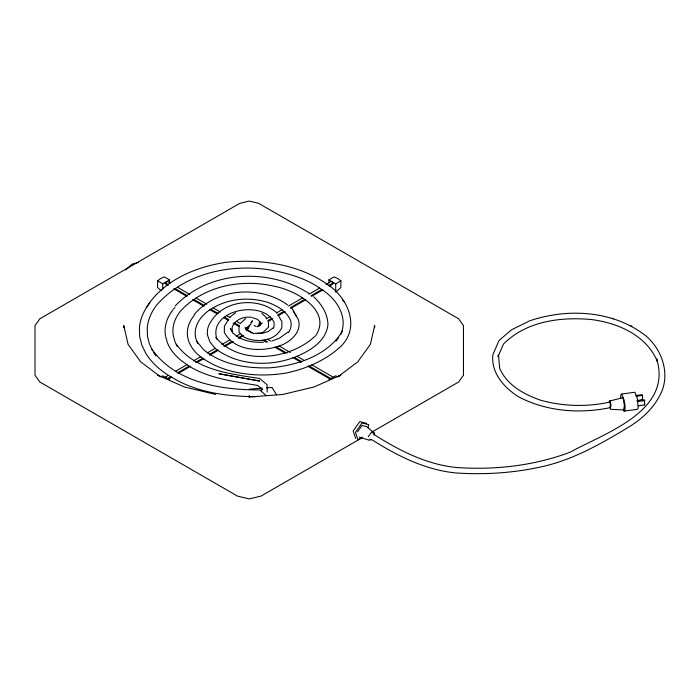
<?xml version="1.0" encoding="UTF-8"?>
<svg xmlns="http://www.w3.org/2000/svg" width="700" height="700" viewBox="0 0 700 700"><rect width="100%" height="100%" fill="white"/><g stroke="black" fill="none" stroke-linecap="round" stroke-linejoin="round"><path stroke-width="1.05" d="M246.82 330.899L246.846 327.565L250.171 324.756L247.319 329.875L254.065 333.769M250.688 324.634L250.757 323.855L250.407 324.467M367.929 427.787L368.69 424.664L362.075 422.931L355.469 432.294L357.998 439.801L362.53 437.185M373.984 435.155L374.465 433.204L366.634 426.624L362.075 425.434L357.525 431.874M340.743 334.364C348.425 317.144 336.586 298.664 321.939 289.678C305.392 277.498 284.891 272.195 264.863 269.185C226.223 264.346 183.356 274.794 156.966 304.692A111.309 64.269 0 0 0 147.236 328.134L147.464 336.158L149.441 344.076L152.679 350.787M261.336 391.204L262.159 388.176L249.226 389.183M497.954 356.51L498.488 354.699L499.669 368.322C507.054 385.306 524.011 394.389 540.68 400.234C563.097 406.481 586.688 407.015 609.438 402.22L610.12 402.421L610.409 407.61C579.714 413.989 546.709 411.574 518.674 396.865C504.227 387.835 490.919 372.986 492.852 354.769L498.986 340.567L511.481 329.814L529.778 320.801C567.866 307.86 613.707 310.485 646.074 336.035C663.233 350.787 671.195 376.81 658.936 397.075C651.779 410.296 640.168 420.184 627.454 427.866C601.711 443.363 575.33 458.439 545.939 465.754C516.442 472.806 486.028 475.002 455.796 472.955C425.46 469.901 397.985 456.173 372.523 440.142L369.906 439.32M498.102 356.466L503.44 344.085C526.094 321.16 560.796 316.654 591.535 319.559C618.048 322.954 646.511 335.344 657.387 361.506L656.617 358.846C672.945 411.285 604.555 433.046 570.316 452.121C534.109 465.789 495.005 470.173 456.523 467.512C427.044 464.564 400.4 451.097 375.655 435.549L373.73 433.895M233.188 333.489L230.405 328.387L232.164 331.686L232.199 327.014C235.165 319.41 244.108 316.129 251.755 317.371M251.204 323.094L252.525 320.801L251.002 322.639M227.815 320.442L224.394 326.252L224.35 332.395C234.981 352.669 264.819 352.45 283.579 344.286A46.366 26.766 0 0 0 298.428 319.839L293.37 311.159M273.07 328.405L274.067 326.76L274.076 322.35C262.684 298.909 206.981 310.021 217.053 339.544M146.213 307.773C163.004 280.394 195.702 266.752 226.336 262.281C263.183 258.554 303.004 264.915 332.736 288.277C349.554 302.601 358.995 328.178 341.197 346.019C326.392 359.984 307.002 368.48 287.306 372.803A80.019 46.2 0 0 1 236.723 372.409C222.591 369.469 209.072 363.851 197.934 354.62A70.954 40.968 0 0 1 194.259 315.429M315.717 335.773C332.246 310.38 295.916 290.762 275.861 286.598C242.882 278.477 204.26 285.373 180.626 310.949A82.267 47.495 0 0 0 173.232 335.283L174.904 341.425A80.483 46.471 0 0 0 177.441 346.535M342.449 331.17C327.6 355.574 297.106 365.566 269.964 367.815C246.899 368.471 221.97 364.928 203.691 349.72L196.718 341.381M336.017 341.294L338.38 337.829M326.025 284.366L331.135 281.418L333.48 282.765L332.308 284.436L329.481 286.064M368.27 436.774L371.368 432.39L374.465 433.204M257.092 326.865L259.84 323.531L259 323.059L260.409 322.245L260.654 324.809L257.985 326.349M623.289 409.15L624.085 411.127L637.28 409.334L638.225 408.284L637.28 398.186L634.874 392.262L621.679 394.047L620.734 395.106L620.734 398.379M624.085 411.127L625.039 410.069L625.039 405.703L624.085 399.971L621.679 394.047M194.075 314.738C216.125 287.945 260.295 284.996 287.648 304.92M175.123 306.005C208.705 270.366 268.835 267.514 308.945 293.422M173.53 309.033L174.965 307.536M240.791 323.12L245.595 318.588M258.886 326.104L262.404 322.814M125.528 270.025L132.204 264.11L138.696 262.369M314.886 336.324C289.879 360.036 239.243 365.741 215.714 337.374M229.381 317.467L235.594 312.786M161.263 290.832L157.57 287.507L157.57 280.84L160.536 278.618L164.395 276.902L169.558 279.886L169.558 283.01M273.149 327.906L268.152 331.555L261.861 333.41L254.713 333.261M287.901 332.106L279.466 338.196L272.055 340.961M197.907 343.621A63.079 36.417 0 0 1 206.798 312.043C223.773 299.023 246.706 296.144 267.041 302.12C276.535 305.533 286.606 310.686 290.614 320.582A38.509 22.234 0 0 1 288.409 332.553M246.829 330.015L247.371 329.77M170.774 376.696L168.42 375.358L164.981 377.344L167.317 378.7L170.774 376.696C196.263 392.648 226.765 396.471 256.252 396.664M157.57 280.84L162.732 283.824L169.558 279.886M168.035 285.521L166.145 284.436L164.981 282.765L167.317 281.418L170.126 283.027M161.018 376.81L162.732 375.812L169.558 379.759M328.895 279.886L334.058 276.902L337.925 278.618L340.882 280.84L340.882 287.507L335.72 292.162L335.72 283.824L328.895 279.886L328.895 283.01M175.814 371.088L186.961 364.648L189.219 366.214C209.843 378.814 234.377 381.447 257.679 385.464L262.666 389.655M193.428 360.911L200.76 356.685M207.2 352.957L215.162 348.364C237.904 366.021 271.058 367.185 297.001 356.274C310.756 350.473 325.973 341.049 327.95 324.87C327.845 313.889 321.501 304.062 313.723 296.774M221.891 344.479L229.766 339.938M236.233 336.201L240.59 333.69L244.116 337.181C256.559 343.341 275.502 341.416 281.881 327.53L281.89 321.615L278.609 315.945L277.498 315.079L283.92 311.369M266.114 318.946L269.92 316.75M276.43 312.996L281.934 309.811M288.461 306.049L302.558 297.911M308.989 294.192L319.62 288.059M177.214 372.977L189.079 366.126M195.545 362.399L202.825 358.19M209.274 354.471L217.236 349.869M223.694 346.141L231.744 341.495M238.166 337.794L242.314 335.396M271.775 318.386L267.846 320.652L268.476 321.265L268.459 327.276L262.692 332.666L257.303 333.358M290.404 307.632L304.666 299.39M311.106 295.68L321.738 289.537M168.035 379.277L171.815 377.099M178.421 373.275L190.697 366.196M197.304 362.381L203.91 358.566M209.58 355.294L218.076 350.385M224.682 346.57L233.179 341.661M238.84 338.398L243.565 335.668M268.109 321.501L272.834 318.771M278.495 315.499L285.101 311.684M290.771 308.411L305.874 299.696M311.535 296.424L322.866 289.879M335.72 283.824L340.882 280.84M328.895 379.759L335.72 375.812L337.444 376.81M362.154 437.701L260.986 496.108L249.226 498.925L237.475 496.108L39.865 382.025L35 375.235L35 325.561L39.865 318.771L239.829 203.324L249.226 201.075L258.632 203.324L458.588 318.771L463.461 325.561L463.461 375.235L458.588 382.025L371.604 432.241M370.983 439.416L369.451 440.3L359.266 437.054M328.169 285.828L333.48 282.765M246.829 330.085L252.061 333.043M635.924 395.517L642.241 394.66L642.556 395.43L642.556 399.796L637.289 400.514M636.239 396.287L642.556 395.43M636.965 400.811L644.332 399.814L644.639 400.584L644.639 404.95L638.33 405.799M637.28 401.581L644.639 400.584M266.543 387.87L271.95 387.459L276.623 394.791M249.226 397.005L282.774 394.45L314.037 386.977L340.882 375.086L337.925 376.766L357.858 361.769L370.387 344.304L374.658 325.561L374.658 327.74M263.358 342.317C253.006 342.58 241.623 341.066 233.765 333.699M215.679 394.45L184.415 386.977L157.57 375.086L160.536 376.766L140.604 361.769L128.074 344.304L123.795 325.561L123.795 327.74M366.398 423.342L359.783 421.61L353.176 430.973L355.705 438.48M252.7 317.695L257.425 319.305L260.409 322.245M612.325 318.308L613.541 318.797M630.026 325.456L631.82 326.174M254.118 325.395L255.999 326.471M177.52 287.297L189.787 294.376M196.254 298.113L206.832 304.22M213.246 307.921L220.395 312.051M226.826 315.761L230.09 317.651M236.477 321.335L240.52 323.671M247.013 327.416L248.194 328.099M267.382 339.176L270.865 341.189M279.125 345.957L290.483 352.52M297.001 356.274L304.421 360.561M311.85 364.849L333.48 377.344L331.135 378.7L309.181 366.021M164.981 282.765L168.149 284.594M175.271 288.697L187.477 295.75M193.944 299.477L204.601 305.637M211.024 309.348L218.155 313.46M224.578 317.17L228.874 319.655M234.596 322.954L239.549 325.815L239.041 326.287L238.998 332.106L240.59 333.69M264.285 340.095L267.785 342.116M276.281 347.016L287 353.211M294.359 357.455L301.761 361.734M173.705 288.794L186.918 296.424M192.579 299.696L203.91 306.233M209.58 309.505L217.131 313.863M223.737 317.678L228.463 320.408M233.179 323.129L238.84 326.401M262.447 340.034L266.219 342.213M274.724 347.113L285.101 353.115M292.661 357.473L301.158 362.381M307.764 366.196L330.418 379.277M168.42 375.358L168.114 375.174A113.12 65.31 0 0 1 145.758 353.238L141.785 345.004L139.659 336.516L139.414 327.924A119.149 68.793 0 0 1 149.826 302.829M186.961 364.648L181.685 360.938A88.314 50.986 0 0 1 167.265 342.422L165.436 335.685A90.108 52.019 0 0 1 172.918 309.811M277.025 312.953C258.466 296.704 224.14 299.661 211.067 321.414A51.126 29.523 0 0 0 207.489 335.108L209.93 341.95L215.162 348.364M266.114 395.544L259.717 389.9C221.305 390.075 175.026 382.839 151.48 348.618M261.861 313.303L266.717 318.08M342.571 300.16L343.963 301.665M176.312 344.26C195.107 370.422 230.501 373.844 259.683 378.543L267.155 384.825L267.155 392.017M291.795 308.175L296.669 316.549M642.241 399.026L642.556 399.796M644.332 404.18L644.639 404.95M609.822 407.059L610.741 409.342L623.822 409.929L624.383 405.125L622.913 397.688L609.131 401.161L610.129 401.021L611.126 406.079M249.226 395.36L249.226 397.469M162.732 283.824L162.732 289.03M155.925 355.854A105.297 60.795 0 0 1 153.659 352.572M259.507 381.027L219.03 373.765L259.507 381.027M245.175 327.819L245.901 329.227L245.175 327.819"/></g></svg>
